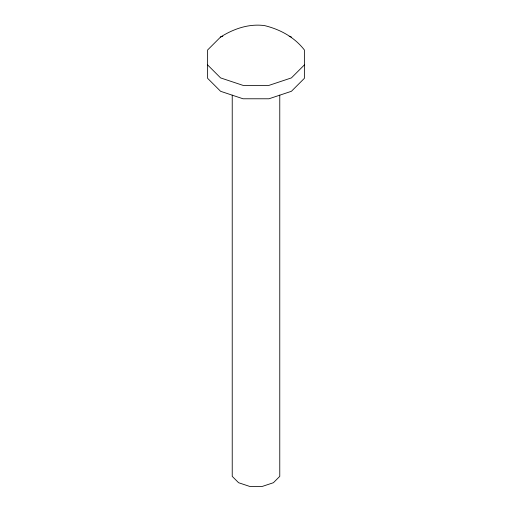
<?xml version="1.0" encoding="UTF-8"?>
<svg xmlns="http://www.w3.org/2000/svg" width="512" height="512" viewBox="0 0 512 512"><rect width="100%" height="100%" fill="white"/><g stroke="black" fill="none" stroke-linecap="round" stroke-linejoin="round"><path stroke-width="0.77" d="M220.589 37.005L207.622 49.971L207.622 78.33L220.589 91.29L243.04 98.778L268.96 98.778L291.411 91.29L304.378 78.33L304.378 49.971C294.451 37.133 280.128 29.408 264.57 25.6C248.877 23.507 233.76 28.774 220.589 37.005L222.829 36.256M304.378 64.934L291.411 77.901L268.96 85.382L243.04 85.382L220.589 77.901L207.622 64.934M289.171 36.256L291.411 37.005M279.77 95.13L279.77 476.352L273.402 482.72L262.368 486.4L249.632 486.4L238.598 482.72L232.23 476.352L232.23 95.13"/></g></svg>
